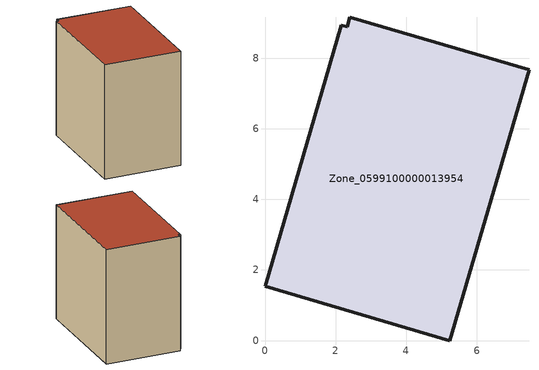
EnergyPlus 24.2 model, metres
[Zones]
Zone_0599100000013954
 floor ground (C_G): 2.4,9.15 7.48,7.67 5.24,0 0,1.54 2.16,8.94 2.32,8.89 z0
 wall outside (C_F): 5.24,0 7.48,7.67 2.4,9.15 2.32,8.89 2.16,8.94 0,1.54 5.24,0 z0:8.19
 roof outside (C_R): 7.48,7.67 2.4,9.15 2.32,8.89 2.16,8.94 0,1.54 5.24,0 z8.19
[BUILDING]
Pand.0599100000013954: North Axis=0; Terrain=City; Loads Convergence Tolerance Value=0.04; Temperature Convergence Tolerance Value=0.4; Solar Distribution=FullExterior; Maximum Number of Warmup Days=25; Minimum Number of Warmup Days=1
[Site:Location]
Rotterdam.The.Hague.AP_ZH_NLD Design_Conditions: Latitude=51.96; Longitude=4.45; Time Zone=1; Elevation=-4.5
[SITE:GROUNDTEMPERATURE:BUILDINGSURFACE]
18, 18, 18, 18, 18, 18, 18, 18, 18, 18, 18, 18
[MATERIAL] Thermal Absorptance=0.9; Solar Absorptance=0.7; Visible Absorptance=0.7
Name | Roughness | Thickness | Conductivity | Density | Specific Heat
G.TI.1946 | MediumSmooth | 0.15 | 1 | 540 | 1210
F.TI.1946 | Rough | 0.3 | 0.857143 | 1920 | 840
R.TI.1946 | MediumRough | 0.2 | 0.1 | 1500 | 1000
[CONSTRUCTION]
C_G: G.TI.1946
C_F: F.TI.1946
C_R: R.TI.1946
[ZONE]
Zone_0599100000013954: Type=1; Multiplier=1; Ceiling Height=Autocalculate; Volume=Autocalculate; Floor Area=autocalculate; Part of Total Floor Area=Yes
[ZONEINFILTRATION:DESIGNFLOWRATE]
Infil_Zone_0599100000013954: Zone or ZoneList or Space or SpaceList=Zone_0599100000013954; Schedule=AlwaysOn; Design Flow Rate Calculation Method=Flow/Area; Flow Rate per Floor Area=0.003; Constant Term Coefficient=1; Temperature Term Coefficient=0; Velocity Term Coefficient=0; Velocity Squared Term Coefficient=0
[HVACTEMPLATE:ZONE:IDEALLOADSAIRSYSTEM]
Zone_0599100000013954: Maximum Heating Supply Air Temperature=50; Minimum Cooling Supply Air Temperature=13; Maximum Heating Supply Air Humidity Ratio=0.0156; Minimum Cooling Supply Air Humidity Ratio=0.0077; Heating Limit=NoLimit; Cooling Limit=NoLimit; Dehumidification Control Type=ConstantSensibleHeatRatio; Cooling Sensible Heat Ratio=0.7; Dehumidification Setpoint=60; Humidification Control Type=None; Humidification Setpoint=30; Outdoor Air Method=None; Outdoor Air Flow Rate per Person=0.00944; Outdoor Air Flow Rate per Zone Floor Area=0; Outdoor Air Flow Rate per Zone=0; Demand Controlled Ventilation Type=None; Outdoor Air Economizer Type=NoEconomizer; Heat Recovery Type=None; Sensible Heat Recovery Effectiveness=0.7; Latent Heat Recovery Effectiveness=0.65
[ZONECONTROL:THERMOSTAT]
ThermostatControl_Zone_0599100000013954: Zone or ZoneList=Zone_0599100000013954; Control Type Schedule=DualSetpointControlType; Control 1=Thermostat_Zone_0599100000013954; Temperature Difference Between Cutout And Setpoint=0
[THERMOSTATSETPOINT:DUALSETPOINT]
Thermostat_Zone_0599100000013954: Heating Setpoint Temperature Schedule=HeatingSetpoint_Zone_0599100000013954; Cooling Setpoint Temperature Schedule=CoolingSetpoint_Zone_0599100000013954
[SCHEDULE:COMPACT]
HeatingSetpoint_Zone_0599100000013954: Through: 12/31, For: AllDays, Until: 24:00, 21
CoolingSetpoint_Zone_0599100000013954: Through: 12/31, For: AllDays, Until: 24:00, 24
DualSetpointControlType: Through: 12/31, For: AllDays, Until: 24:00, 4
AlwaysOn: Through: 12/31, For: AllDays, Until: 24:00, 1
